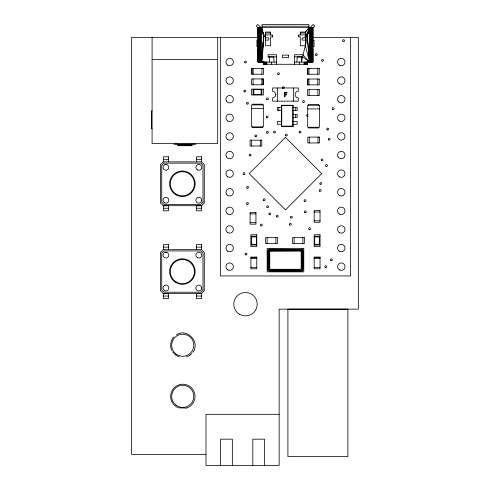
<?xml version="1.0" encoding="UTF-8"?>
<svg xmlns="http://www.w3.org/2000/svg" width="490" height="490" viewBox="0 0 490 490"><rect width="100%" height="100%" fill="white"/><g stroke="black" fill="none" stroke-linecap="round" stroke-linejoin="round"><path stroke-width="0.73" d="M163.366 249.655L163.366 246.819M163.366 161.859L163.366 159.023M168.48 249.655L168.48 246.819M168.48 161.859L168.48 159.023M196.429 249.655L196.429 246.819M196.429 161.859L196.429 159.023M201.543 249.655L163.182 249.655L160.444 252.393L160.444 290.754L163.182 293.492L201.543 293.492L204.281 290.754L204.281 252.393L201.543 249.655L201.543 246.819M201.543 161.859L163.182 161.859L160.444 164.597L160.444 202.952L163.182 205.696L201.543 205.696L201.543 210.804L196.429 210.804L196.429 205.739L201.543 205.739L204.281 202.952L204.281 164.597L201.543 161.859L201.543 159.023M296.94 62.077L297.136 57.061L302.165 56.95M294.337 62.077L312.939 62.077L312.939 48.963M262.034 62.077L263.834 36.389L261.403 27.648L261.403 62.077L263.834 36.389L265.513 36.805L265.513 45.742L270.639 45.742L270.639 36.805C272.948 37.767 272.948 34.012 270.639 34.974L270.639 32.028L265.513 32.028L265.513 34.974L264.3 35.023L263.712 35.666L261.403 62.077L263.761 36.26M269.757 271.129L268.33 270.462L267.895 269.267L267.926 250.69L268.557 249.588L269.757 249.153L269.757 271.129L301.191 271.129L302.391 270.694L303.053 269.267L303.053 251.015L302.122 249.404L269.757 249.183M307.261 35.966L307.187 36.26C305.864 45.037 303.12 53.41 301.546 62.077L301.546 56.95L302.832 56.95L309.545 62.077L309.545 27.648L305.435 32.028L305.435 34.974L306.783 35.084L307.261 35.966L309.545 27.648L306.911 35.17L305.435 32.028L308.914 27.648L308.914 24.5L262.034 24.5L262.034 27.648L263.712 35.666L261.403 27.648L263.687 35.966M269.433 271.099L269.757 269.267L267.926 269.592M267.95 250.696L268.036 250.39L269.757 251.015L269.433 249.183M302.838 269.868L302.943 251.015L302.067 249.502L268.881 249.502M307.261 35.813L309.545 27.648L307.022 35.268M307.236 35.666L309.545 27.648L307.114 35.39M307.187 35.525L309.545 27.648L307.236 36.113L309.545 62.077L302.832 54.751L294.337 54.751L294.337 64.276M269.12 271.013L269.757 269.267L268.006 269.904L267.95 269.586M302.943 269.904L301.191 269.267L302.11 270.854L302.998 269.586L301.191 269.267L301.515 271.099M268.826 270.878L269.757 269.267L268.146 270.198M302.122 249.404L301.191 251.015L303.022 250.69M192.809 352.335C200.833 342.24 186.88 327.485 176.357 334.933M268.171 250.096L268.355 249.839L269.757 251.015L269.12 249.269M173.901 336.967C170.594 340.489 169.712 345.989 171.757 350.362M302.943 250.378L301.191 251.015L301.828 249.269L301.509 249.208L301.191 251.015L302.391 249.588M268.557 270.694L269.757 269.267L268.33 270.462M293.136 126.506L292.787 126.151L292.787 105.613L293.136 105.264L281.413 105.264L281.413 126.506L293.136 126.506L293.136 105.264M281.413 126.506L281.768 126.151L281.768 105.613L281.413 105.264M268.63 249.673L268.006 251.015L268.006 269.267L268.881 270.78L302.067 270.78M191.804 353.572L189.348 355.605L186.451 356.934M302.618 249.82L301.191 251.015L302.802 250.084M260.527 61.954L258.775 62.077L258.775 27.648M263.632 61.954L260.202 62.077L260.202 26.619L257.654 24.5L256.252 26.191L258.01 27.648L312.939 27.648L314.696 26.191L313.294 24.5L310.746 26.619L310.74 62.077L312.173 62.077L312.173 27.648M165.792 164.419A2.922 2.922 0 0 1 166.808 170.122L165.302 170.195A2.922 2.922 0 0 1 165.038 164.554L166.551 164.481M165.792 252.215A2.922 2.922 0 0 1 166.808 257.918L165.302 257.991A2.922 2.922 0 0 1 165.038 252.35L166.551 252.283M165.038 164.554L165.926 164.432M165.038 252.35L165.926 252.228M262.034 26.215L308.914 26.215M305.435 32.028L300.309 32.028L300.309 34.974C298 34.012 298 37.767 300.309 36.805L300.309 45.742L305.435 45.742L309.545 62.077L307.187 36.26L306.648 36.756L305.435 36.805L305.435 45.742M265.513 32.995L270.639 32.995M300.309 32.995L305.435 32.995M265.513 34.9L270.639 34.9M300.309 34.9L305.435 34.9M258.438 37.35L131.645 37.35L131.645 454.53L205.769 454.53M312.51 37.35L358.355 37.35L358.355 309.147L279.135 309.147L279.135 465.5L206.008 465.5L206.008 414.313L279.135 414.313M258.444 37.828L258.01 37.828L258.059 27.648L258.059 62.077L258.01 48.963L258.444 48.963M265.213 37.828L265.825 37.828M305.123 37.828L305.736 37.828M312.889 37.828L312.889 27.648L312.939 62.077M258.359 40.1L256.907 40.1L256.907 46.691L258.359 46.697M265.598 40.094L268.502 40.094L268.986 39.604L268.673 37.895L265.696 37.828L265.696 34.196M312.589 46.697L314.041 46.691L314.041 40.1L312.589 40.1M268.116 56.803L276.611 56.803M294.337 56.803L302.832 56.803M152.09 59.468L217.695 59.468M276.611 62.077L258.01 62.077L258.01 27.648M281.768 105.613L292.787 105.613M281.413 107.457L277.389 107.457L277.389 110.391L281.413 110.391M293.136 107.457L297.167 107.457L297.167 110.391L293.136 110.391M251.615 108.572L263.332 108.572M307.689 108.933L319.407 108.933M152.09 111.071L151.349 111.071L151.349 128.76L152.09 128.76M293.136 114.415L297.167 114.415L297.167 117.349L293.136 117.349M281.413 121.373L277.389 121.373L277.389 124.307L281.413 124.307M293.136 121.373L297.167 121.373L297.167 124.307L293.136 124.307M281.768 126.151L292.787 126.151M173.687 144.238L196.092 144.238M177.552 144.979L192.233 144.979M177.552 145.714L192.233 145.714M163.366 208.244L168.48 208.244M196.429 208.244L201.543 208.244M314.17 212.023L320.031 212.023M250.084 213.885L255.939 213.885M314.17 220.812L320.031 220.812M250.084 222.674L255.939 222.674M250.917 236.211L256.778 236.211M314.17 236.211L320.031 236.211M250.917 245L256.778 245M314.17 245L320.031 245M267.895 251.015L303.053 251.015L303.022 269.267L267.895 269.267M250.917 257.44L256.778 257.44M314.17 257.44L320.031 257.44M250.917 258.536L256.778 258.536M314.17 258.536L320.031 258.536M250.917 267.326L256.778 267.326M314.17 267.326L320.031 267.326M163.366 296.04L168.48 296.04M196.429 296.04L201.543 296.04M305.35 40.094L302.446 40.094L301.963 39.604L302.275 37.895L305.252 37.828L305.252 34.196M268.783 56.95L273.812 57.061L274.008 62.077M267.926 250.69L269.757 251.015L268.826 249.404L268.575 249.612L269.757 251.015L268.146 250.084M179.371 356.947L175.788 355.232L172.517 351.771M310.421 61.954L310.752 62.065L307.316 61.954M302.802 270.198L301.191 269.267L301.828 271.013M302.618 270.462L301.191 269.267L302.391 270.694M261.403 27.648L263.687 35.813M263.553 62.077L263.553 64.276L263.498 62.077L263.553 64.276L307.451 64.276L307.395 62.077M350.589 37.35L350.589 275.956L220.359 275.956L220.359 37.35M318.678 105.27L318.678 104.535L308.424 104.535L308.424 105.27M318.678 127.241L318.678 127.976L308.424 127.976L308.424 127.241M318.053 137.102L318.053 142.964M317.869 89.658L317.869 95.519M317.777 68.373L317.777 74.235M317.777 79.019L317.777 84.874M312.743 27.648L312.743 62.077M312.504 27.648L312.504 62.077M311.763 27.648L311.763 62.077M311.279 27.648L311.279 62.077M310.158 27.648L310.158 62.077M309.264 137.102L309.264 142.964M309.08 89.658L309.08 95.519M308.988 68.373L308.988 74.235M308.988 79.019L308.988 84.874M307.885 68.373L307.885 74.235M307.885 79.019L307.885 84.874M307.248 62.077L307.248 64.276M307.01 62.077L307.01 64.276M306.679 62.077L306.679 64.276M306.268 62.077L306.268 64.276M305.785 62.077L305.785 64.276M305.246 62.077L305.246 64.276M304.664 62.077L304.664 64.276M304.051 62.077L304.051 64.276M302.894 237.675L302.894 243.536M301.191 249.153L301.191 271.129M299.415 62.077L299.415 64.276M298.294 35.029L298.294 36.554M295.697 107.457L295.697 110.391M295.697 114.415L295.697 117.349M294.104 237.675L294.104 243.536M293.528 87.967L293.528 101.154M278.853 107.457L278.853 110.391M277.42 87.967L277.42 101.154M276.611 64.276L276.611 54.751L268.116 54.751L268.116 56.95L269.402 56.95L269.402 62.077M275.913 237.675L275.913 243.536M272.654 35.029L272.654 37.314M271.534 62.077L271.534 64.276M267.124 237.675L267.124 243.536M266.897 62.077L266.897 64.276M266.284 62.077L266.284 64.276M265.703 62.077L265.703 64.276M265.164 62.077L265.164 64.276M264.68 62.077L264.68 64.276M264.508 465.5L264.508 439.175L252.809 439.175L252.809 465.5M264.269 62.077L264.269 64.276M263.939 62.077L263.939 64.276M263.7 62.077L263.7 64.276M262.965 78.921L262.965 84.782M262.597 104.909L262.597 104.18L252.344 104.18L252.344 104.909M262.597 126.886L262.597 127.614L252.344 127.614L252.344 126.886M261.96 68.373L261.96 74.235M261.868 78.921L261.868 84.782M261.868 89.137L261.868 94.999M260.79 27.648L260.79 62.077M260.306 140.183L260.306 146.044M259.669 27.648L259.669 62.077M259.186 27.648L259.186 62.077M258.444 27.648L258.444 62.077M258.206 27.648L258.206 62.077M253.171 68.373L253.171 74.235M253.079 78.921L253.079 84.782M253.079 89.137L253.079 94.999M252.074 68.373L252.074 74.235M251.517 140.183L251.517 146.044M232.334 465.5L232.334 439.175L220.629 439.175L220.629 465.5M217.695 37.35L217.695 143.503L152.09 143.503L152.09 37.35M193.734 143.503L193.734 144.238M176.045 143.503L176.045 144.238M308.002 116.24A0.931 0.931 0 0 1 306.605 115.438A0.931 0.931 0 0 1 308.002 114.629M282.761 88.5A0.931 0.931 0 0 1 282.516 87.097A0.931 0.931 0 0 1 283.937 87.097A0.931 0.931 0 0 1 283.692 88.5M275.95 94.558L275.178 96.677L272.654 97.859L272.654 101.154L298.294 101.154L298.294 97.859C294.049 98.043 294.049 91.079 298.294 91.263L298.294 87.967L272.654 87.967L272.654 91.263L274.774 92.034L275.95 94.558M268.171 250.733L268.146 269.267L268.949 270.664L301.191 270.878L302.587 270.076L302.802 251.015L301.999 249.618L269.757 249.404L268.722 249.778L268.171 250.733M268.355 250.77L268.33 269.267L269.041 270.505L301.191 270.694L302.428 269.978L302.618 251.015L301.907 249.778L269.757 249.588L268.839 249.925L268.355 250.77M268.575 250.807L268.557 269.267L269.157 270.302L301.191 270.462L302.226 269.868L302.391 251.015L301.791 249.98L269.757 249.82L268.575 250.807M268.839 250.856L268.826 269.267L269.292 270.076L301.191 270.198L301.999 269.733L302.122 251.015L301.656 250.206L269.757 250.084L268.839 250.856M269.126 250.905L269.12 269.267L269.439 269.819L301.191 269.904L301.742 269.586L301.828 251.015L301.509 250.464L269.757 250.378L269.126 250.905M269.439 250.96L269.592 269.549L301.473 269.427L301.356 250.733L269.439 250.96M201.709 200.214L201.586 201.102A2.922 2.922 0 0 1 197.011 202.523A2.922 2.922 0 0 1 197.243 197.746A2.922 2.922 0 0 1 201.66 199.595L201.709 200.214M201.709 288.01L201.586 288.904A2.922 2.922 0 0 1 197.011 290.325A2.922 2.922 0 0 1 197.243 285.541A2.922 2.922 0 0 1 201.66 287.391L201.709 288.01M202.995 202.229L200.808 204.416L163.917 204.416L161.731 202.229L161.731 165.326L163.911 163.146L200.808 163.146L202.995 165.326L202.995 202.229M202.995 290.025L200.808 292.212L163.917 292.212L161.731 290.025L161.731 253.122L163.911 250.941L200.808 250.941L202.995 253.122L202.995 290.025M285.474 137.371L249.22 173.632L285.474 209.885L321.728 173.632L285.474 137.371M186.451 408.066L178.605 407.852A12.207 12.207 0 0 1 173.215 388.913A12.207 12.207 0 0 1 192.895 389.458A12.207 12.207 0 0 1 186.451 408.066M288.475 55.119L282.473 55.119L282.473 57.679L288.475 57.679L288.475 55.119M263.424 68.373L251.707 68.373L251.707 74.235L263.424 74.235L263.424 68.373M319.241 68.373L307.524 68.373L307.524 74.235L319.241 74.235L319.241 68.373M263.332 78.921L251.615 78.921L251.615 84.782L263.332 84.782L263.332 78.921M319.241 79.019L307.524 79.019L307.524 84.874L319.241 84.874L319.241 79.019M263.332 89.137L251.615 89.137L251.615 94.999L263.332 94.999L263.332 89.137M261.133 89.505L253.808 89.505L253.808 94.631L261.133 94.631L261.133 89.505M319.333 89.658L307.616 89.658L307.616 95.519L319.333 95.519L319.333 89.658M286.938 92.365L284.378 92.365L284.378 96.757L285.107 96.757L285.107 94.925L286.57 94.925L286.57 94.196L285.107 94.196L285.107 93.094L286.938 93.094L286.938 92.365M263.332 104.909L251.615 104.909L251.615 126.886L263.332 126.886L263.332 104.909M319.407 105.27L307.689 105.27L307.689 127.241L319.407 127.241L319.407 105.27M319.517 137.102L307.8 137.102L307.8 142.964L319.517 142.964L319.517 137.102M261.77 140.183L250.053 140.183L250.053 146.044L261.77 146.044L261.77 140.183M168.48 156.794L163.366 156.794L163.366 159.348L168.48 159.348L168.48 156.794M201.543 156.794L196.429 156.794L196.429 159.348L201.543 159.348L201.543 156.794M168.48 205.739L163.366 205.739L163.366 210.804L168.48 210.804L168.48 205.739M320.031 210.559L314.17 210.559L314.17 222.282L320.031 222.282L320.031 210.559M255.939 212.421L250.084 212.421L250.084 224.138L255.939 224.138L255.939 212.421M256.778 234.747L250.917 234.747L250.917 246.464L256.778 246.464L256.778 234.747M320.031 234.747L314.17 234.747L314.17 246.464L320.031 246.464L320.031 234.747M256.411 236.946L251.284 236.946L251.284 244.271L256.411 244.271L256.411 236.946M319.664 236.946L314.537 236.946L314.537 244.271L319.664 244.271L319.664 236.946M277.383 237.675L265.66 237.675L265.66 243.536L277.383 243.536L277.383 237.675M304.357 237.675L292.64 237.675L292.64 243.536L304.357 243.536L304.357 237.675M168.48 244.59L163.366 244.59L163.366 247.15L168.48 247.15L168.48 244.59M201.543 244.59L196.429 244.59L196.429 247.15L201.543 247.15L201.543 244.59M303.788 248.424L267.16 248.424L267.16 271.858L303.788 271.858L303.788 248.424M256.778 257.072L250.917 257.072L250.917 268.79L256.778 268.79L256.778 257.072M320.031 257.072L314.17 257.072L314.17 268.79L320.031 268.79L320.031 257.072M168.48 293.535L163.366 293.535L163.366 298.6L168.48 298.6L168.48 293.535M201.543 293.535L196.429 293.535L196.429 298.6L201.543 298.6L201.543 293.535M347.876 309.147L287.912 309.147L287.912 456.576L347.876 456.576L347.876 309.147M176.002 405.138A11.062 11.062 0 0 0 193.703 397.807A11.062 11.062 0 0 0 178.501 386.138A11.062 11.062 0 0 0 176.002 405.138M176.002 354.007A11.062 11.062 0 0 0 193.703 346.675A11.062 11.062 0 0 0 178.501 335.013A11.062 11.062 0 0 0 176.002 354.007M266.958 133.096A0.931 0.931 0 0 0 268.355 132.288A0.931 0.931 0 0 0 266.958 131.485A0.931 0.931 0 0 0 266.958 133.096M322.034 61.128A0.931 0.931 0 0 0 323.431 60.325A0.931 0.931 0 0 0 322.034 59.517A0.931 0.931 0 0 0 322.034 61.128M274.014 132.851A0.931 0.931 0 0 0 275.411 132.049A0.931 0.931 0 0 0 274.014 131.24A0.931 0.931 0 0 0 274.014 132.851M315.891 55.364A0.931 0.931 0 0 0 317.287 54.562A0.931 0.931 0 0 0 315.891 53.753A0.931 0.931 0 0 0 315.891 55.364M267.13 207.478A0.931 0.931 0 0 0 268.526 206.67A0.931 0.931 0 0 0 267.13 205.867A0.931 0.931 0 0 0 267.13 207.478M263.418 200.202A0.931 0.931 0 0 0 265.029 200.202A0.931 0.931 0 0 0 264.226 198.805A0.931 0.931 0 0 0 263.418 200.202M304.841 212.599A0.931 0.931 0 0 0 306.238 211.79A0.931 0.931 0 0 0 304.841 210.988A0.931 0.931 0 0 0 304.841 212.599M319.725 191.241A0.931 0.931 0 0 0 321.122 190.432A0.931 0.931 0 0 0 319.725 189.624A0.931 0.931 0 0 0 319.725 191.241M304.541 201.415A0.931 0.931 0 0 0 305.938 200.606A0.931 0.931 0 0 0 304.541 199.804A0.931 0.931 0 0 0 304.541 201.415M246.978 104.003A0.931 0.931 0 0 0 248.375 103.194A0.931 0.931 0 0 0 246.978 102.392A0.931 0.931 0 0 0 246.978 104.003M243.561 174.434A0.931 0.931 0 0 0 244.957 173.632A0.931 0.931 0 0 0 243.561 172.823A0.931 0.931 0 0 0 243.561 174.434M325.287 267.534A0.931 0.931 0 0 0 326.683 266.725A0.931 0.931 0 0 0 325.287 265.923A0.931 0.931 0 0 0 325.287 267.534M330.928 260.594A0.931 0.931 0 0 0 332.324 259.792A0.931 0.931 0 0 0 330.928 258.983A0.931 0.931 0 0 0 330.928 260.594M249.318 155.489A0.931 0.931 0 0 0 250.929 155.489A0.931 0.931 0 0 0 250.127 154.093A0.931 0.931 0 0 0 249.318 155.489M247.113 188.111A0.931 0.931 0 0 0 248.504 187.303A0.931 0.931 0 0 0 247.113 186.5A0.931 0.931 0 0 0 247.113 188.111M328.729 140.018A0.931 0.931 0 0 0 330.125 139.209A0.931 0.931 0 0 0 328.729 138.407A0.931 0.931 0 0 0 328.729 140.018M321.569 160.726A0.931 0.931 0 0 0 322.959 159.918A0.931 0.931 0 0 0 321.569 159.115A0.931 0.931 0 0 0 321.569 160.726M299.617 132.851A0.931 0.931 0 0 0 301.007 132.049A0.931 0.931 0 0 0 299.617 131.24A0.931 0.931 0 0 0 299.617 132.851M266.707 117.747A0.931 0.931 0 0 0 268.097 116.945A0.931 0.931 0 0 0 266.707 116.136A0.931 0.931 0 0 0 266.707 117.747M342.81 41.074A0.931 0.931 0 0 0 344.421 41.074A0.931 0.931 0 0 0 343.619 39.678A0.931 0.931 0 0 0 342.81 41.074M320.019 183.952A0.931 0.931 0 0 0 321.63 183.952A0.931 0.931 0 0 0 320.821 182.556A0.931 0.931 0 0 0 320.019 183.952M309.159 229.467A0.931 0.931 0 0 0 310.556 228.659A0.931 0.931 0 0 0 309.159 227.856A0.931 0.931 0 0 0 309.159 229.467M332.673 109.38A0.931 0.931 0 0 0 334.064 108.572A0.931 0.931 0 0 0 332.673 107.769A0.931 0.931 0 0 0 332.673 109.38M244.014 91.452A0.931 0.931 0 0 0 245.631 91.452A0.931 0.931 0 0 0 244.822 90.056A0.931 0.931 0 0 0 244.014 91.452M245.588 254.843A0.931 0.931 0 0 0 246.985 254.041A0.931 0.931 0 0 0 245.588 253.232A0.931 0.931 0 0 0 245.588 254.843M260.919 225.841A0.931 0.931 0 0 0 262.315 225.032A0.931 0.931 0 0 0 260.919 224.23A0.931 0.931 0 0 0 260.919 225.841M266.958 99.629A0.931 0.931 0 0 0 268.355 98.821A0.931 0.931 0 0 0 266.958 98.018A0.931 0.931 0 0 0 266.958 99.629M289.878 225.02A0.931 0.931 0 0 0 291.274 224.212A0.931 0.931 0 0 0 289.878 223.409A0.931 0.931 0 0 0 289.878 225.02M278.038 74.529A0.931 0.931 0 0 0 279.429 73.721A0.931 0.931 0 0 0 278.038 72.918A0.931 0.931 0 0 0 278.038 74.529M245.006 62.806A0.931 0.931 0 0 0 246.403 62.003A0.931 0.931 0 0 0 245.006 61.195A0.931 0.931 0 0 0 245.006 62.806M269.365 214.638A0.931 0.931 0 0 0 270.762 213.836A0.931 0.931 0 0 0 269.365 213.028A0.931 0.931 0 0 0 269.365 214.638M276.807 216.96A0.931 0.931 0 0 0 278.204 216.157A0.931 0.931 0 0 0 276.807 215.349A0.931 0.931 0 0 0 276.807 216.96M285.903 135.883A0.931 0.931 0 0 0 287.299 135.081A0.931 0.931 0 0 0 285.903 134.272A0.931 0.931 0 0 0 285.903 135.883M303.059 102.251A0.931 0.931 0 0 0 304.449 101.448A0.931 0.931 0 0 0 303.059 100.64A0.931 0.931 0 0 0 303.059 102.251M255.351 136.686A0.931 0.931 0 0 0 256.748 135.877A0.931 0.931 0 0 0 255.351 135.075A0.931 0.931 0 0 0 255.351 136.686M246.966 204.275A0.931 0.931 0 0 0 248.363 203.472A0.931 0.931 0 0 0 246.966 202.664A0.931 0.931 0 0 0 246.966 204.275M290.864 217.995A0.931 0.931 0 0 0 292.254 217.186A0.931 0.931 0 0 0 290.864 216.384A0.931 0.931 0 0 0 290.864 217.995M325.997 166.306A0.931 0.931 0 0 0 327.394 165.498A0.931 0.931 0 0 0 325.997 164.695A0.931 0.931 0 0 0 325.997 166.306M327.222 129.844A0.931 0.931 0 0 0 328.619 129.035A0.931 0.931 0 0 0 327.222 128.233A0.931 0.931 0 0 0 327.222 129.844M339.429 65.225A3.718 3.718 0 0 0 345.009 62.003A3.718 3.718 0 0 0 339.429 58.782A3.718 3.718 0 0 0 339.429 65.225M339.429 83.827A3.718 3.718 0 0 0 345.009 80.605A3.718 3.718 0 0 0 339.429 77.383A3.718 3.718 0 0 0 339.429 83.827M338.063 101.075A3.718 3.718 0 0 0 344.513 101.075A3.718 3.718 0 0 0 341.285 95.489A3.718 3.718 0 0 0 338.063 101.075M339.429 121.036A3.718 3.718 0 0 0 345.009 117.814A3.718 3.718 0 0 0 339.429 114.593A3.718 3.718 0 0 0 339.429 121.036M339.429 139.644A3.718 3.718 0 0 0 345.009 136.422A3.718 3.718 0 0 0 339.429 133.2A3.718 3.718 0 0 0 339.429 139.644M338.063 156.886A3.718 3.718 0 0 0 344.513 156.886A3.718 3.718 0 0 0 341.285 151.306A3.718 3.718 0 0 0 338.063 156.886M339.429 176.853A3.718 3.718 0 0 0 345.009 173.632A3.718 3.718 0 0 0 339.429 170.41A3.718 3.718 0 0 0 339.429 176.853M339.429 195.455A3.718 3.718 0 0 0 345.009 192.233A3.718 3.718 0 0 0 339.429 189.011A3.718 3.718 0 0 0 339.429 195.455M339.429 214.063A3.718 3.718 0 0 0 345.009 210.841A3.718 3.718 0 0 0 339.429 207.619A3.718 3.718 0 0 0 339.429 214.063M339.429 232.664A3.718 3.718 0 0 0 345.009 229.443A3.718 3.718 0 0 0 339.429 226.221A3.718 3.718 0 0 0 339.429 232.664M339.429 251.272A3.718 3.718 0 0 0 345.009 248.05A3.718 3.718 0 0 0 339.429 244.829A3.718 3.718 0 0 0 339.429 251.272M339.429 269.874A3.718 3.718 0 0 0 345.009 266.652A3.718 3.718 0 0 0 339.429 263.43A3.718 3.718 0 0 0 339.429 269.874M227.801 269.874A3.718 3.718 0 0 0 233.381 266.652A3.718 3.718 0 0 0 227.801 263.43A3.718 3.718 0 0 0 227.801 269.874M227.801 251.272A3.718 3.718 0 0 0 233.381 248.05A3.718 3.718 0 0 0 227.801 244.829A3.718 3.718 0 0 0 227.801 251.272M227.801 232.664A3.718 3.718 0 0 0 233.381 229.443A3.718 3.718 0 0 0 227.801 226.221A3.718 3.718 0 0 0 227.801 232.664M227.801 214.063A3.718 3.718 0 0 0 233.381 210.841A3.718 3.718 0 0 0 227.801 207.619A3.718 3.718 0 0 0 227.801 214.063M226.435 194.095A3.718 3.718 0 0 0 232.885 194.095A3.718 3.718 0 0 0 229.663 188.515A3.718 3.718 0 0 0 226.435 194.095M227.801 176.853A3.718 3.718 0 0 0 233.381 173.632A3.718 3.718 0 0 0 227.801 170.41A3.718 3.718 0 0 0 227.801 176.853M226.435 156.886A3.718 3.718 0 0 0 232.885 156.886A3.718 3.718 0 0 0 229.663 151.306A3.718 3.718 0 0 0 226.435 156.886M227.801 139.644A3.718 3.718 0 0 0 233.381 136.422A3.718 3.718 0 0 0 227.801 133.2A3.718 3.718 0 0 0 227.801 139.644M227.801 121.036A3.718 3.718 0 0 0 233.381 117.814A3.718 3.718 0 0 0 227.801 114.593A3.718 3.718 0 0 0 227.801 121.036M226.435 101.075A3.718 3.718 0 0 0 232.885 101.075A3.718 3.718 0 0 0 229.663 95.489A3.718 3.718 0 0 0 226.435 101.075M227.801 83.827A3.718 3.718 0 0 0 233.381 80.605A3.718 3.718 0 0 0 227.801 77.383A3.718 3.718 0 0 0 227.801 83.827M227.801 65.225A3.718 3.718 0 0 0 233.381 62.003A3.718 3.718 0 0 0 227.801 58.782A3.718 3.718 0 0 0 227.801 65.225M164.462 290.539A2.922 2.922 0 0 0 168.848 288.01A2.922 2.922 0 0 0 164.462 285.48A2.922 2.922 0 0 0 164.462 290.539M197.341 257.667A2.922 2.922 0 0 0 201.721 255.137A2.922 2.922 0 0 0 197.341 252.601A2.922 2.922 0 0 0 197.341 257.667M175.971 282.644A12.783 12.783 0 0 0 195.149 271.57A12.783 12.783 0 0 0 175.971 260.502A12.783 12.783 0 0 0 175.971 282.644M176.339 282.013A12.054 12.054 0 0 0 194.42 271.57A12.054 12.054 0 0 0 176.339 261.133A12.054 12.054 0 0 0 176.339 282.013M164.462 202.744A2.922 2.922 0 0 0 168.848 200.214A2.922 2.922 0 0 0 164.462 197.684A2.922 2.922 0 0 0 164.462 202.744M197.341 169.871A2.922 2.922 0 0 0 201.721 167.335A2.922 2.922 0 0 0 197.341 164.805A2.922 2.922 0 0 0 197.341 169.871M175.971 194.849A12.783 12.783 0 0 0 195.149 183.775A12.783 12.783 0 0 0 175.971 172.701A12.783 12.783 0 0 0 175.971 194.849M176.339 194.218A12.054 12.054 0 0 0 194.42 183.775A12.054 12.054 0 0 0 176.339 173.338A12.054 12.054 0 0 0 176.339 194.218M239.622 314.31A11.699 11.699 0 0 0 257.177 304.18A11.699 11.699 0 0 0 239.622 294.049A11.699 11.699 0 0 0 239.622 314.31"/></g></svg>
